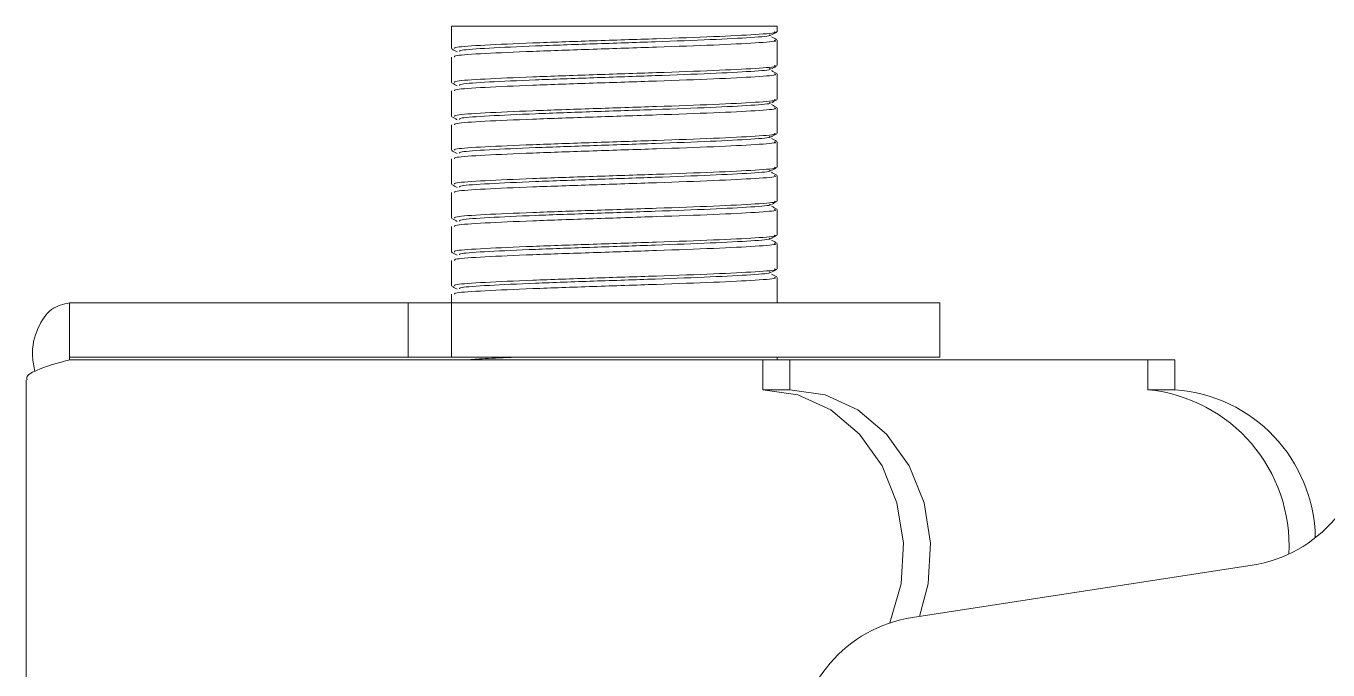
# Model space of a CAD drawing. Header units: millimetres. Extents: x 51507 to 66627, y -17810 to -7118.
# Drawn here: x 53543.96 to 53591.97, y -11975.45 to -11951.7 of the extents above; entities that cross this region are included whole.
import ezdxf

# ---------------------------------------------------------------- set-up
doc = ezdxf.new("R2010")
doc.units = ezdxf.units.MM
doc.header["$LTSCALE"] = 10
doc.layers.add('粗实线', color=4, linetype='Continuous', lineweight=18)

msp = doc.modelspace()

# ---------------------------------------------------------------- linework, layer by layer
at = {"layer": '粗实线'}
for p, q in [((53559.651, -11951.704), (53559.651, -11952.537)), ((53559.651, -11951.704), (53571.651, -11951.704)), ((53571.651, -11951.912), (53571.651, -11951.704)), ((53571.651, -11953.162), (53571.651, -11952.221)), ((53559.651, -11952.846), (53559.651, -11953.787)), ((53571.651, -11954.412), (53571.651, -11953.471)), ((53559.651, -11954.096), (53559.651, -11955.037)), ((53571.651, -11955.662), (53571.651, -11954.721)), ((53559.651, -11955.346), (53559.651, -11956.287)), ((53571.651, -11956.912), (53571.651, -11955.971)), ((53559.651, -11956.596), (53559.651, -11957.537)), ((53571.651, -11958.162), (53571.651, -11957.221)), ((53559.651, -11957.846), (53559.651, -11958.787)), ((53571.651, -11959.412), (53571.651, -11958.471)), ((53559.651, -11959.096), (53559.651, -11960.037)), ((53571.651, -11960.662), (53571.651, -11959.721)), ((53559.651, -11960.346), (53559.651, -11961.287)), ((53571.651, -11961.912), (53571.651, -11960.971)), ((53545.557, -11961.916), (53545.557, -11963.916)), ((53545.557, -11961.916), (53558.051, -11961.916)), ((53558.051, -11961.916), (53558.051, -11963.916)), ((53558.051, -11961.916), (53559.651, -11961.916)), ((53559.651, -11961.596), (53559.651, -11961.916)), ((53559.651, -11961.916), (53559.651, -11963.916)), ((53577.651, -11961.916), (53559.651, -11961.916)), ((53577.651, -11963.916), (53577.651, -11961.916)), ((53545.557, -11963.916), (53558.051, -11963.916)), ((53545.557, -11963.916), (53545.559, -11964.007)), ((53545.557, -11964.016), (53571.126, -11964.016)), ((53558.051, -11963.916), (53559.651, -11963.916)), ((53577.651, -11963.916), (53559.651, -11963.916)), ((53571.126, -11964.016), (53571.126, -11965.116)), ((53572.126, -11964.016), (53571.126, -11964.016)), ((53571.651, -11964.016), (53571.651, -11963.916)), ((53572.126, -11964.016), (53572.126, -11965.116)), ((53572.126, -11964.016), (53585.326, -11964.016)), ((53585.326, -11964.016), (53585.326, -11965.116)), ((53585.326, -11964.016), (53586.326, -11964.016)), ((53586.326, -11964.016), (53586.326, -11965.116)), ((53543.957, -11964.749), (53543.957, -12001.206)), ((53571.126, -11965.116), (53572.126, -11965.116)), ((53586.326, -11965.116), (53585.326, -11965.116)), ((53589.169, -11971.587), (53576.649, -11973.513))]:
    msp.add_line(p, q, dxfattribs=at)
for points in [[(53571.126, -11965.116), (53572.423, -11965.306), (53573.637, -11965.863), (53574.693, -11966.752), (53575.523, -11967.918), (53576.075, -11969.286), (53576.314, -11970.769), (53576.225, -11972.275), (53575.813, -11973.707), (53575.809, -11973.718)], [(53572.126, -11965.116), (53573.423, -11965.306), (53574.637, -11965.863), (53575.693, -11966.752), (53576.523, -11967.918), (53577.075, -11969.286), (53577.314, -11970.769), (53577.225, -11972.275), (53576.905, -11973.473)]]:
    msp.add_lwpolyline(points, dxfattribs=at)
for centre, radius, start, end in [((53584.766, -11970.854), 5.766, 356.7998, 84.4193), ((53585.935, -11970.669), 5.567, 0.9858, 85.967), ((53588.409, -11966.645), 5, 278.7462, 0.0062), ((53577.409, -11978.455), 5, 98.7462, 180)]:
    msp.add_arc(centre, radius, start, end, dxfattribs=at)
for points, knots in [([(53571.549, -11951.912), (53571.577, -11951.921), (53571.69, -11951.955), (53570.942, -11952.016), (53569.409, -11952.094), (53567.241, -11952.172), (53564.85, -11952.25), (53562.567, -11952.329), (53560.789, -11952.407), (53559.751, -11952.476), (53559.752, -11952.52), (53559.753, -11952.537)], [0, 0, 0, 0, 0.49612, 1.988759, 3.481399, 4.974039, 6.466679, 7.959318, 9.451958, 10.944598, 11.941118, 11.941118, 11.941118, 11.941118]), ([(53571.549, -11952.221), (53571.577, -11952.229), (53571.69, -11952.264), (53570.942, -11952.325), (53569.409, -11952.403), (53567.241, -11952.481), (53564.85, -11952.559), (53562.567, -11952.637), (53560.789, -11952.715), (53559.751, -11952.785), (53559.752, -11952.828), (53559.753, -11952.846)], [0, 0, 0, 0, 0.49612, 1.988759, 3.481399, 4.974039, 6.466679, 7.959318, 9.451958, 10.944598, 11.941118, 11.941118, 11.941118, 11.941118]), ([(53571.361, -11952.022), (53571.388, -11952.031), (53571.497, -11952.066), (53570.774, -11952.126), (53569.29, -11952.204), (53567.19, -11952.283), (53564.875, -11952.361), (53562.665, -11952.439), (53560.944, -11952.517), (53559.938, -11952.586), (53559.94, -11952.63), (53559.941, -11952.647)], [0, 0, 0, 0, 0.478611, 1.924266, 3.369921, 4.815575, 6.26123, 7.706885, 9.15254, 10.598195, 11.563302, 11.563302, 11.563302, 11.563302]), ([(53571.449, -11952.034), (53571.481, -11952.015), (53571.545, -11951.979), (53571.609, -11951.942), (53571.64, -11951.923)], [0, 0, 0, 0, 0.1104857, 0.2209761, 0.2209761, 0.2209761, 0.2209761]), ([(53571.641, -11952.208), (53571.609, -11952.19), (53571.545, -11952.153), (53571.481, -11952.116), (53571.45, -11952.098)], [0, 0, 0, 0, 0.1104787, 0.2209528, 0.2209528, 0.2209528, 0.2209528]), ([(53559.661, -11952.548), (53559.693, -11952.567), (53559.757, -11952.604), (53559.821, -11952.64), (53559.852, -11952.659)], [0, 0, 0, 0, 0.1104904, 0.2209761, 0.2209761, 0.2209761, 0.2209761]), ([(53571.549, -11953.162), (53571.577, -11953.171), (53571.69, -11953.205), (53570.942, -11953.266), (53569.409, -11953.344), (53567.241, -11953.422), (53564.85, -11953.5), (53562.567, -11953.579), (53560.789, -11953.657), (53559.751, -11953.726), (53559.752, -11953.77), (53559.753, -11953.787)], [0, 0, 0, 0, 0.49612, 1.988759, 3.481399, 4.974039, 6.466679, 7.959318, 9.451958, 10.944598, 11.941118, 11.941118, 11.941118, 11.941118]), ([(53571.361, -11953.272), (53571.388, -11953.281), (53571.497, -11953.316), (53570.774, -11953.376), (53569.29, -11953.454), (53567.19, -11953.533), (53564.875, -11953.611), (53562.665, -11953.689), (53560.944, -11953.767), (53559.938, -11953.836), (53559.94, -11953.88), (53559.941, -11953.897)], [0, 0, 0, 0, 0.478611, 1.924266, 3.369921, 4.815575, 6.26123, 7.706885, 9.15254, 10.598195, 11.563302, 11.563302, 11.563302, 11.563302]), ([(53571.449, -11953.284), (53571.481, -11953.265), (53571.545, -11953.229), (53571.609, -11953.192), (53571.64, -11953.173)], [0, 0, 0, 0, 0.1104857, 0.2209761, 0.2209761, 0.2209761, 0.2209761]), ([(53559.661, -11953.798), (53559.693, -11953.817), (53559.757, -11953.854), (53559.821, -11953.89), (53559.852, -11953.909)], [0, 0, 0, 0, 0.1104904, 0.2209761, 0.2209761, 0.2209761, 0.2209761]), ([(53571.549, -11953.471), (53571.577, -11953.479), (53571.69, -11953.514), (53570.942, -11953.575), (53569.409, -11953.653), (53567.241, -11953.731), (53564.85, -11953.809), (53562.567, -11953.887), (53560.789, -11953.965), (53559.751, -11954.035), (53559.752, -11954.078), (53559.753, -11954.096)], [0, 0, 0, 0, 0.49612, 1.988759, 3.481399, 4.974039, 6.466679, 7.959318, 9.451958, 10.944598, 11.941118, 11.941118, 11.941118, 11.941118]), ([(53571.641, -11953.458), (53571.609, -11953.44), (53571.545, -11953.403), (53571.481, -11953.366), (53571.45, -11953.348)], [0, 0, 0, 0, 0.1104787, 0.2209528, 0.2209528, 0.2209528, 0.2209528]), ([(53571.549, -11954.412), (53571.577, -11954.421), (53571.69, -11954.455), (53570.942, -11954.516), (53569.409, -11954.594), (53567.241, -11954.672), (53564.85, -11954.75), (53562.567, -11954.829), (53560.789, -11954.907), (53559.751, -11954.976), (53559.752, -11955.02), (53559.753, -11955.037)], [0, 0, 0, 0, 0.49612, 1.988759, 3.481399, 4.974039, 6.466679, 7.959318, 9.451958, 10.944598, 11.941118, 11.941118, 11.941118, 11.941118]), ([(53571.549, -11954.721), (53571.577, -11954.729), (53571.69, -11954.764), (53570.942, -11954.825), (53569.409, -11954.903), (53567.241, -11954.981), (53564.85, -11955.059), (53562.567, -11955.137), (53560.789, -11955.215), (53559.751, -11955.285), (53559.752, -11955.328), (53559.753, -11955.346)], [0, 0, 0, 0, 0.49612, 1.988759, 3.481399, 4.974039, 6.466679, 7.959318, 9.451958, 10.944598, 11.941118, 11.941118, 11.941118, 11.941118]), ([(53571.361, -11954.522), (53571.388, -11954.531), (53571.497, -11954.566), (53570.774, -11954.626), (53569.29, -11954.704), (53567.19, -11954.783), (53564.875, -11954.861), (53562.665, -11954.939), (53560.944, -11955.017), (53559.938, -11955.086), (53559.94, -11955.13), (53559.941, -11955.147)], [0, 0, 0, 0, 0.478611, 1.924266, 3.369921, 4.815575, 6.26123, 7.706885, 9.15254, 10.598195, 11.563302, 11.563302, 11.563302, 11.563302]), ([(53571.449, -11954.534), (53571.481, -11954.515), (53571.545, -11954.479), (53571.609, -11954.442), (53571.64, -11954.423)], [0, 0, 0, 0, 0.1104857, 0.2209761, 0.2209761, 0.2209761, 0.2209761]), ([(53571.641, -11954.708), (53571.609, -11954.69), (53571.545, -11954.653), (53571.481, -11954.616), (53571.45, -11954.598)], [0, 0, 0, 0, 0.1104787, 0.2209528, 0.2209528, 0.2209528, 0.2209528]), ([(53559.661, -11955.048), (53559.693, -11955.067), (53559.757, -11955.104), (53559.821, -11955.14), (53559.852, -11955.159)], [0, 0, 0, 0, 0.1104904, 0.2209761, 0.2209761, 0.2209761, 0.2209761]), ([(53571.549, -11955.662), (53571.577, -11955.671), (53571.69, -11955.705), (53570.942, -11955.766), (53569.409, -11955.844), (53567.241, -11955.922), (53564.85, -11956), (53562.567, -11956.079), (53560.789, -11956.157), (53559.751, -11956.226), (53559.752, -11956.27), (53559.753, -11956.287)], [0, 0, 0, 0, 0.49612, 1.988759, 3.481399, 4.974039, 6.466679, 7.959318, 9.451958, 10.944598, 11.941118, 11.941118, 11.941118, 11.941118]), ([(53571.449, -11955.784), (53571.481, -11955.765), (53571.545, -11955.729), (53571.609, -11955.692), (53571.64, -11955.673)], [0, 0, 0, 0, 0.1104857, 0.2209761, 0.2209761, 0.2209761, 0.2209761]), ([(53571.549, -11955.971), (53571.577, -11955.979), (53571.69, -11956.014), (53570.942, -11956.075), (53569.409, -11956.153), (53567.241, -11956.231), (53564.85, -11956.309), (53562.567, -11956.387), (53560.789, -11956.465), (53559.751, -11956.535), (53559.752, -11956.578), (53559.753, -11956.596)], [0, 0, 0, 0, 0.49612, 1.988759, 3.481399, 4.974039, 6.466679, 7.959318, 9.451958, 10.944598, 11.941118, 11.941118, 11.941118, 11.941118]), ([(53571.361, -11955.772), (53571.388, -11955.781), (53571.497, -11955.816), (53570.774, -11955.876), (53569.29, -11955.954), (53567.19, -11956.033), (53564.875, -11956.111), (53562.665, -11956.189), (53560.944, -11956.267), (53559.938, -11956.336), (53559.94, -11956.38), (53559.941, -11956.397)], [0, 0, 0, 0, 0.478611, 1.924266, 3.369921, 4.815575, 6.26123, 7.706885, 9.15254, 10.598195, 11.563302, 11.563302, 11.563302, 11.563302]), ([(53571.641, -11955.958), (53571.609, -11955.94), (53571.545, -11955.903), (53571.481, -11955.866), (53571.45, -11955.848)], [0, 0, 0, 0, 0.1104787, 0.2209528, 0.2209528, 0.2209528, 0.2209528]), ([(53559.661, -11956.298), (53559.693, -11956.317), (53559.757, -11956.354), (53559.821, -11956.39), (53559.852, -11956.409)], [0, 0, 0, 0, 0.1104904, 0.2209761, 0.2209761, 0.2209761, 0.2209761]), ([(53571.549, -11956.912), (53571.577, -11956.921), (53571.69, -11956.955), (53570.942, -11957.016), (53569.409, -11957.094), (53567.241, -11957.172), (53564.85, -11957.25), (53562.567, -11957.329), (53560.789, -11957.407), (53559.751, -11957.476), (53559.752, -11957.52), (53559.753, -11957.537)], [0, 0, 0, 0, 0.49612, 1.988759, 3.481399, 4.974039, 6.466679, 7.959318, 9.451958, 10.944598, 11.941118, 11.941118, 11.941118, 11.941118]), ([(53571.361, -11957.022), (53571.388, -11957.031), (53571.497, -11957.066), (53570.774, -11957.126), (53569.29, -11957.204), (53567.19, -11957.283), (53564.875, -11957.361), (53562.665, -11957.439), (53560.944, -11957.517), (53559.938, -11957.586), (53559.94, -11957.63), (53559.941, -11957.647)], [0, 0, 0, 0, 0.478611, 1.924266, 3.369921, 4.815575, 6.26123, 7.706885, 9.15254, 10.598195, 11.563302, 11.563302, 11.563302, 11.563302]), ([(53571.449, -11957.034), (53571.481, -11957.015), (53571.545, -11956.979), (53571.609, -11956.942), (53571.64, -11956.923)], [0, 0, 0, 0, 0.1104857, 0.2209761, 0.2209761, 0.2209761, 0.2209761]), ([(53571.641, -11957.208), (53571.609, -11957.19), (53571.545, -11957.153), (53571.481, -11957.116), (53571.45, -11957.098)], [0, 0, 0, 0, 0.1104787, 0.2209528, 0.2209528, 0.2209528, 0.2209528]), ([(53559.661, -11957.548), (53559.693, -11957.567), (53559.757, -11957.604), (53559.821, -11957.64), (53559.852, -11957.659)], [0, 0, 0, 0, 0.1104904, 0.2209761, 0.2209761, 0.2209761, 0.2209761]), ([(53571.549, -11957.221), (53571.577, -11957.229), (53571.69, -11957.264), (53570.942, -11957.325), (53569.409, -11957.403), (53567.241, -11957.481), (53564.85, -11957.559), (53562.567, -11957.637), (53560.789, -11957.715), (53559.751, -11957.785), (53559.752, -11957.828), (53559.753, -11957.846)], [0, 0, 0, 0, 0.49612, 1.988759, 3.481399, 4.974039, 6.466679, 7.959318, 9.451958, 10.944598, 11.941118, 11.941118, 11.941118, 11.941118]), ([(53571.549, -11958.162), (53571.577, -11958.171), (53571.69, -11958.205), (53570.942, -11958.266), (53569.409, -11958.344), (53567.241, -11958.422), (53564.85, -11958.5), (53562.567, -11958.579), (53560.789, -11958.657), (53559.751, -11958.726), (53559.752, -11958.77), (53559.753, -11958.787)], [0, 0, 0, 0, 0.49612, 1.988759, 3.481399, 4.974039, 6.466679, 7.959318, 9.451958, 10.944598, 11.941118, 11.941118, 11.941118, 11.941118]), ([(53571.549, -11958.471), (53571.577, -11958.479), (53571.69, -11958.514), (53570.942, -11958.575), (53569.409, -11958.653), (53567.241, -11958.731), (53564.85, -11958.809), (53562.567, -11958.887), (53560.789, -11958.965), (53559.751, -11959.035), (53559.752, -11959.078), (53559.753, -11959.096)], [0, 0, 0, 0, 0.49612, 1.988759, 3.481399, 4.974039, 6.466679, 7.959318, 9.451958, 10.944598, 11.941118, 11.941118, 11.941118, 11.941118]), ([(53571.361, -11958.272), (53571.388, -11958.281), (53571.497, -11958.316), (53570.774, -11958.376), (53569.29, -11958.454), (53567.19, -11958.533), (53564.875, -11958.611), (53562.665, -11958.689), (53560.944, -11958.767), (53559.938, -11958.836), (53559.94, -11958.88), (53559.941, -11958.897)], [0, 0, 0, 0, 0.478611, 1.924266, 3.369921, 4.815575, 6.26123, 7.706885, 9.15254, 10.598195, 11.563302, 11.563302, 11.563302, 11.563302]), ([(53571.449, -11958.284), (53571.481, -11958.265), (53571.545, -11958.229), (53571.609, -11958.192), (53571.64, -11958.173)], [0, 0, 0, 0, 0.1104857, 0.2209761, 0.2209761, 0.2209761, 0.2209761]), ([(53571.641, -11958.458), (53571.609, -11958.44), (53571.545, -11958.403), (53571.481, -11958.366), (53571.45, -11958.348)], [0, 0, 0, 0, 0.1104787, 0.2209528, 0.2209528, 0.2209528, 0.2209528]), ([(53559.661, -11958.798), (53559.693, -11958.817), (53559.757, -11958.854), (53559.821, -11958.89), (53559.852, -11958.909)], [0, 0, 0, 0, 0.1104904, 0.2209761, 0.2209761, 0.2209761, 0.2209761]), ([(53571.549, -11959.412), (53571.577, -11959.421), (53571.69, -11959.455), (53570.942, -11959.516), (53569.409, -11959.594), (53567.241, -11959.672), (53564.85, -11959.75), (53562.567, -11959.829), (53560.789, -11959.907), (53559.751, -11959.976), (53559.752, -11960.02), (53559.753, -11960.037)], [0, 0, 0, 0, 0.49612, 1.988759, 3.481399, 4.974039, 6.466679, 7.959318, 9.451958, 10.944598, 11.941118, 11.941118, 11.941118, 11.941118]), ([(53571.361, -11959.522), (53571.388, -11959.531), (53571.497, -11959.566), (53570.774, -11959.626), (53569.29, -11959.704), (53567.19, -11959.783), (53564.875, -11959.861), (53562.665, -11959.939), (53560.944, -11960.017), (53559.938, -11960.086), (53559.94, -11960.13), (53559.941, -11960.147)], [0, 0, 0, 0, 0.478611, 1.924266, 3.369921, 4.815575, 6.26123, 7.706885, 9.15254, 10.598195, 11.563302, 11.563302, 11.563302, 11.563302]), ([(53571.449, -11959.534), (53571.481, -11959.515), (53571.545, -11959.479), (53571.609, -11959.442), (53571.64, -11959.423)], [0, 0, 0, 0, 0.1104857, 0.2209761, 0.2209761, 0.2209761, 0.2209761]), ([(53571.549, -11959.721), (53571.577, -11959.729), (53571.69, -11959.764), (53570.942, -11959.825), (53569.409, -11959.903), (53567.241, -11959.981), (53564.85, -11960.059), (53562.567, -11960.137), (53560.789, -11960.215), (53559.751, -11960.285), (53559.752, -11960.328), (53559.753, -11960.346)], [0, 0, 0, 0, 0.49612, 1.988759, 3.481399, 4.974039, 6.466679, 7.959318, 9.451958, 10.944598, 11.941118, 11.941118, 11.941118, 11.941118]), ([(53571.641, -11959.708), (53571.609, -11959.69), (53571.545, -11959.653), (53571.481, -11959.616), (53571.45, -11959.598)], [0, 0, 0, 0, 0.1104787, 0.2209528, 0.2209528, 0.2209528, 0.2209528]), ([(53559.661, -11960.048), (53559.693, -11960.067), (53559.757, -11960.104), (53559.821, -11960.14), (53559.852, -11960.159)], [0, 0, 0, 0, 0.1104904, 0.2209761, 0.2209761, 0.2209761, 0.2209761]), ([(53571.549, -11960.662), (53571.577, -11960.671), (53571.69, -11960.705), (53570.942, -11960.766), (53569.409, -11960.844), (53567.241, -11960.922), (53564.85, -11961), (53562.567, -11961.079), (53560.789, -11961.157), (53559.751, -11961.226), (53559.752, -11961.27), (53559.753, -11961.287)], [0, 0, 0, 0, 0.49612, 1.988759, 3.481399, 4.974039, 6.466679, 7.959318, 9.451958, 10.944598, 11.941118, 11.941118, 11.941118, 11.941118]), ([(53571.549, -11960.971), (53571.577, -11960.979), (53571.69, -11961.014), (53570.942, -11961.075), (53569.409, -11961.153), (53567.241, -11961.231), (53564.85, -11961.309), (53562.567, -11961.387), (53560.789, -11961.465), (53559.751, -11961.535), (53559.752, -11961.578), (53559.753, -11961.596)], [0, 0, 0, 0, 0.49612, 1.988759, 3.481399, 4.974039, 6.466679, 7.959318, 9.451958, 10.944598, 11.941118, 11.941118, 11.941118, 11.941118]), ([(53571.361, -11960.772), (53571.388, -11960.781), (53571.497, -11960.816), (53570.774, -11960.876), (53569.29, -11960.954), (53567.19, -11961.033), (53564.875, -11961.111), (53562.665, -11961.189), (53560.944, -11961.267), (53559.938, -11961.336), (53559.94, -11961.38), (53559.941, -11961.397)], [0, 0, 0, 0, 0.478611, 1.924266, 3.369921, 4.815575, 6.26123, 7.706885, 9.15254, 10.598195, 11.563302, 11.563302, 11.563302, 11.563302]), ([(53571.449, -11960.784), (53571.481, -11960.765), (53571.545, -11960.729), (53571.609, -11960.692), (53571.64, -11960.673)], [0, 0, 0, 0, 0.1104857, 0.2209761, 0.2209761, 0.2209761, 0.2209761]), ([(53571.641, -11960.958), (53571.609, -11960.94), (53571.545, -11960.903), (53571.481, -11960.866), (53571.45, -11960.848)], [0, 0, 0, 0, 0.1104787, 0.2209528, 0.2209528, 0.2209528, 0.2209528]), ([(53559.661, -11961.298), (53559.693, -11961.317), (53559.757, -11961.354), (53559.821, -11961.39), (53559.852, -11961.409)], [0, 0, 0, 0, 0.1104904, 0.2209761, 0.2209761, 0.2209761, 0.2209761]), ([(53545.557, -11961.916), (53545.326, -11961.964), (53544.865, -11962.059), (53544.361, -11962.804), (53544.127, -11963.653), (53544.245, -11964.254), (53544.281, -11964.44)], [0, 0, 0, 0, 0.925296, 1.850591, 2.775887, 3.190579, 3.190579, 3.190579, 3.190579]), ([(53544.002, -11964.749), (53543.99, -11964.718), (53543.949, -11964.606), (53544.278, -11964.413), (53544.854, -11964.2), (53545.359, -11964.068), (53545.557, -11964.016)], [0, 0, 0, 0, 0.232893, 0.831702, 1.430511, 1.816226, 1.816226, 1.816226, 1.816226]), ([(53562.003, -11963.916), (53561.595, -11963.932), (53560.767, -11963.966), (53560.404, -11963.999), (53560.22, -11964.016)], [0, 0, 0, 0, 0.882148, 1.786447, 1.786447, 1.786447, 1.786447])]:
    msp.add_open_spline(points, degree=3, knots=knots, dxfattribs=at)

doc.saveas('drawing.dxf')
